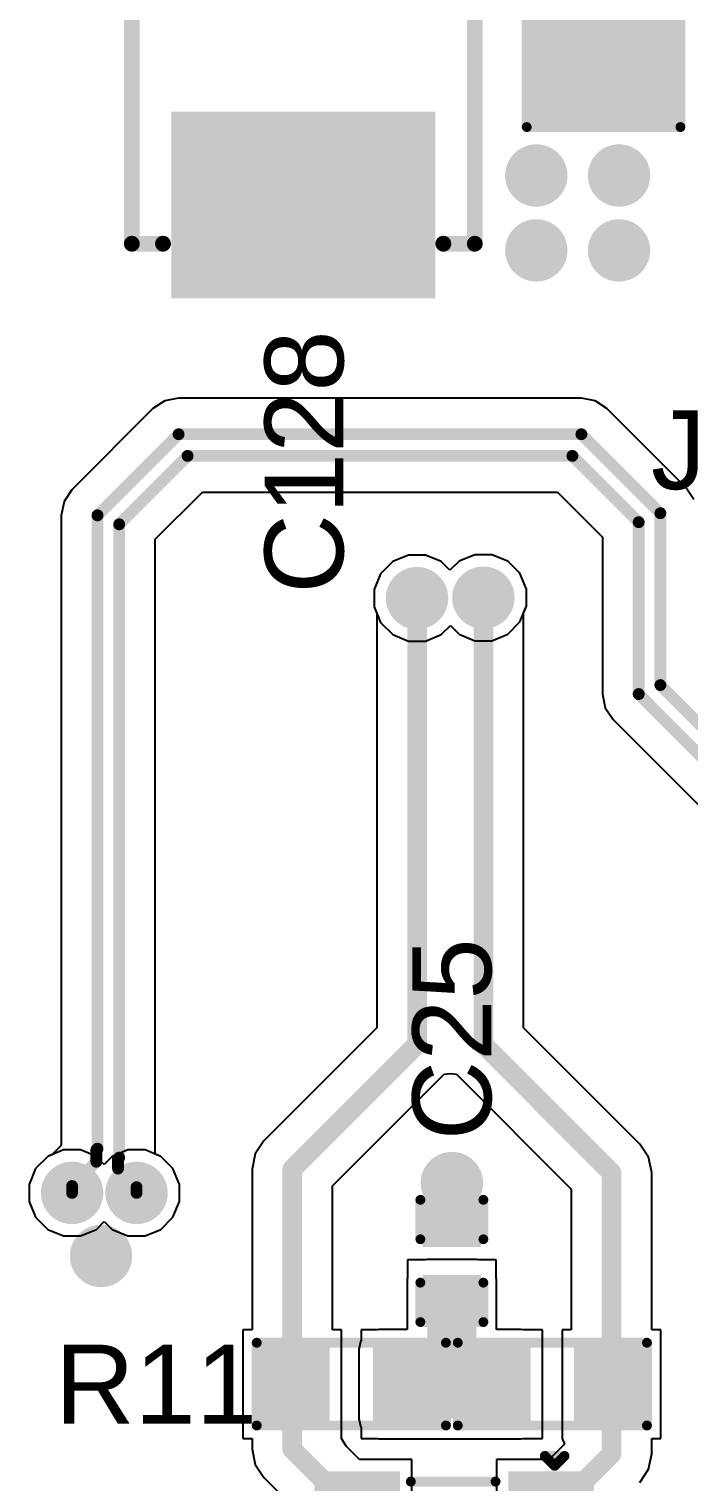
# Model space of a CAD drawing. Header units: millimetres. Extents: x 0 to 172, y 0 to 138.
# Drawn here: x 118.86 to 127.36, y 43.24 to 61.96 of the extents above; entities that cross this region are included whole.
import ezdxf

# ---------------------------------------------------------------- set-up
doc = ezdxf.new("R2010")
doc.units = ezdxf.units.MM
for name, color, linetype in [('BottomLayer', 5, 'Continuous'), ('BottomSolder', 6, 'Continuous'), ('TopLayer', 1, 'Continuous'), ('TopOverlay', 2, 'Continuous'), ('TopPaste', 8, 'Continuous'), ('TopSolder', 216, 'Continuous'), ('ViaHoleLayer', 16, 'Continuous')]:
    doc.layers.add(name, color=color, linetype=linetype)
doc.styles.add('Arial', font='', dxfattribs={"height": 0.2})
doc.styles.get('Arial').set_extended_font_data('Arial')

# ---------------------------------------------------------------- blocks, each defined once
blk = doc.blocks.new('CAP_2917_2')
at = {"layer": 'TopLayer'}
for points in [[(-4.25, 1.6), (-2.05, 1.6), (-2.05, -1.6), (-4.25, -1.6)], [(2.05, 1.6), (4.25, 1.6), (4.25, -1.6), (2.05, -1.6)]]:
    blk.add_hatch(color=1, dxfattribs=at).paths.add_polyline_path(points)
at = {"layer": 'TopPaste'}
for points in [[(-4.25, 1.6), (-2.05, 1.6), (-2.05, -1.6), (-4.25, -1.6)], [(2.05, 1.6), (4.25, 1.6), (4.25, -1.6), (2.05, -1.6)]]:
    blk.add_hatch(color=8, dxfattribs=at).paths.add_polyline_path(points)
at = {"layer": 'TopSolder'}
for points in [[(-4.352, 1.702), (-1.948, 1.702), (-1.948, -1.702), (-4.352, -1.702)], [(1.948, 1.702), (4.352, 1.702), (4.352, -1.702), (1.948, -1.702)]]:
    blk.add_hatch(color=216, dxfattribs=at).paths.add_polyline_path(points)
at = {"layer": 'TopOverlay', "const_width": 0.203}
for points in [[(3.65, 2.21), (-3.65, 2.21)], [(-3.65, 1.803), (-3.65, 2.21)], [(3.65, 1.805), (3.65, 2.21)], [(-3.65, -2.21), (-3.65, -1.806)], [(3.65, -2.21), (3.65, -1.808)], [(3.65, -2.21), (-3.65, -2.21)]]:
    blk.add_lwpolyline(points, dxfattribs=at)
at = {"layer": 'TopOverlay', "const_width": 0.102}
for points in [[(-3.701, 2.21, 1), (-3.599, 2.21, 1)], [(-3.701, 2.21, 1), (-3.599, 2.21, 1)], [(3.599, 2.21, 1), (3.701, 2.21, 1)], [(3.599, 2.21, 1), (3.701, 2.21, 1)], [(-3.701, 1.803, 1), (-3.599, 1.803, 1)], [(3.599, 1.805, 1), (3.701, 1.805, 1)], [(-3.701, -1.806, 1), (-3.599, -1.806, 1)], [(3.599, -1.808, 1), (3.701, -1.808, 1)], [(-3.701, -2.21, 1), (-3.599, -2.21, 1)], [(-3.701, -2.21, 1), (-3.599, -2.21, 1)], [(3.599, -2.21, 1), (3.701, -2.21, 1)], [(3.599, -2.21, 1), (3.701, -2.21, 1)]]:
    blk.add_lwpolyline(points, format="xyb", close=True, dxfattribs=at)
at = {"layer": 'TopOverlay'}
blk.add_text('+', height=1.016, dxfattribs=at).set_placement((-5.19, -0.533))
blk = doc.blocks.new('R___0603_217')
at = {"layer": 'TopLayer'}
for points in [[(-0.381, 0.4445), (-0.381, -0.4445), (-1.143, -0.4445), (-1.143, 0.4445)], [(1.143, 0.4445), (1.143, -0.4445), (0.381, -0.4445), (0.381, 0.4445)]]:
    blk.add_hatch(color=1, dxfattribs=at).paths.add_polyline_path(points)
at = {"layer": 'TopPaste'}
for points in [[(-0.381, 0.4445), (-0.381, -0.4445), (-1.143, -0.4445), (-1.143, 0.4445)], [(1.143, 0.4445), (1.143, -0.4445), (0.381, -0.4445), (0.381, 0.4445)]]:
    blk.add_hatch(color=8, dxfattribs=at).paths.add_polyline_path(points)
at = {"layer": 'TopSolder'}
for points in [[(-0.2794, 0.5461), (-0.2794, -0.5461), (-1.2446, -0.5461), (-1.2446, 0.5461)], [(1.2446, 0.5461), (1.2446, -0.5461), (0.2794, -0.5461), (0.2794, 0.5461)]]:
    blk.add_hatch(color=216, dxfattribs=at).paths.add_polyline_path(points)
at = {"layer": 'TopOverlay', "const_width": 0.127}
for points in [[(1.2192, 0.5334), (-1.2192, 0.5334)], [(-1.2192, 0.5334), (-1.2192, -0.5334)], [(1.2192, 0.5334), (1.2192, -0.5334)], [(1.2192, -0.5334), (-1.2192, -0.5334)]]:
    blk.add_lwpolyline(points, dxfattribs=at)
at = {"layer": 'TopOverlay', "const_width": 0.0635}
for points in [[(-1.25095, 0.5334, 1), (-1.18745, 0.5334, 1)], [(-1.25095, 0.5334, 1), (-1.18745, 0.5334, 1)], [(1.18745, 0.5334, 1), (1.25095, 0.5334, 1)], [(1.18745, 0.5334, 1), (1.25095, 0.5334, 1)], [(-1.25095, -0.5334, 1), (-1.18745, -0.5334, 1)], [(-1.25095, -0.5334, 1), (-1.18745, -0.5334, 1)], [(1.18745, -0.5334, 1), (1.25095, -0.5334, 1)], [(1.18745, -0.5334, 1), (1.25095, -0.5334, 1)]]:
    blk.add_lwpolyline(points, format="xyb", close=True, dxfattribs=at)
blk = doc.blocks.new('R___0603_218')
at = {"layer": 'TopLayer'}
for points in [[(-0.381, 0.4445), (-0.381, -0.4445), (-1.143, -0.4445), (-1.143, 0.4445)], [(1.143, 0.4445), (1.143, -0.4445), (0.381, -0.4445), (0.381, 0.4445)]]:
    blk.add_hatch(color=1, dxfattribs=at).paths.add_polyline_path(points)
at = {"layer": 'TopPaste'}
for points in [[(-0.381, 0.4445), (-0.381, -0.4445), (-1.143, -0.4445), (-1.143, 0.4445)], [(1.143, 0.4445), (1.143, -0.4445), (0.381, -0.4445), (0.381, 0.4445)]]:
    blk.add_hatch(color=8, dxfattribs=at).paths.add_polyline_path(points)
at = {"layer": 'TopSolder'}
for points in [[(-0.2794, 0.5461), (-0.2794, -0.5461), (-1.2446, -0.5461), (-1.2446, 0.5461)], [(1.2446, 0.5461), (1.2446, -0.5461), (0.2794, -0.5461), (0.2794, 0.5461)]]:
    blk.add_hatch(color=216, dxfattribs=at).paths.add_polyline_path(points)
at = {"layer": 'TopOverlay', "const_width": 0.127}
for points in [[(1.2192, 0.5334), (-1.2192, 0.5334)], [(-1.2192, 0.5334), (-1.2192, -0.5334)], [(1.2192, 0.5334), (1.2192, -0.5334)], [(1.2192, -0.5334), (-1.2192, -0.5334)]]:
    blk.add_lwpolyline(points, dxfattribs=at)
at = {"layer": 'TopOverlay', "const_width": 0.0635}
for points in [[(-1.25095, 0.5334, 1), (-1.18745, 0.5334, 1)], [(-1.25095, 0.5334, 1), (-1.18745, 0.5334, 1)], [(1.18745, 0.5334, 1), (1.25095, 0.5334, 1)], [(1.18745, 0.5334, 1), (1.25095, 0.5334, 1)], [(-1.25095, -0.5334, 1), (-1.18745, -0.5334, 1)], [(-1.25095, -0.5334, 1), (-1.18745, -0.5334, 1)], [(1.18745, -0.5334, 1), (1.25095, -0.5334, 1)], [(1.18745, -0.5334, 1), (1.25095, -0.5334, 1)]]:
    blk.add_lwpolyline(points, format="xyb", close=True, dxfattribs=at)
blk = doc.blocks.new('PE_1812ACC510STS_249')
at = {"layer": 'TopLayer'}
for points in [[(-2.95, 1.7), (-1.6, 1.7), (-1.6, 0.8), (-2.95, 0.8)], [(1.6, 1.7), (2.95, 1.7), (2.95, 0.8), (1.6, 0.8)], [(-2.95, -0.8), (-1.6, -0.8), (-1.6, -1.7), (-2.95, -1.7)], [(1.6, -0.8), (2.95, -0.8), (2.95, -1.7), (1.6, -1.7)]]:
    blk.add_hatch(color=1, dxfattribs=at).paths.add_polyline_path(points)
at = {"layer": 'TopPaste'}
for points in [[(-2.95, 1.7), (-1.6, 1.7), (-1.6, 0.8), (-2.95, 0.8)], [(1.6, 1.7), (2.95, 1.7), (2.95, 0.8), (1.6, 0.8)], [(-2.95, -0.8), (-1.6, -0.8), (-1.6, -1.7), (-2.95, -1.7)], [(1.6, -0.8), (2.95, -0.8), (2.95, -1.7), (1.6, -1.7)]]:
    blk.add_hatch(color=8, dxfattribs=at).paths.add_polyline_path(points)
at = {"layer": 'TopSolder'}
for points in [[(-3.052, 1.802), (-1.498, 1.802), (-1.498, 0.698), (-3.052, 0.698)], [(1.498, 1.802), (3.052, 1.802), (3.052, 0.698), (1.498, 0.698)], [(-3.052, -0.698), (-1.498, -0.698), (-1.498, -1.802), (-3.052, -1.802)], [(1.498, -0.698), (3.052, -0.698), (3.052, -1.802), (1.498, -1.802)]]:
    blk.add_hatch(color=216, dxfattribs=at).paths.add_polyline_path(points)
at = {"layer": 'TopOverlay', "const_width": 0.127}
for points in [[(1.346, 1.651), (-1.372, 1.651)], [(-3.251, 1.168), (-3.251, 1.422)], [(-3.124, 1.295), (-3.251, 1.422)], [(-3.251, 1.168), (-3.124, 1.295)], [(-2.921, -0.559), (-2.921, 0.533)], [(2.921, -0.559), (2.921, 0.533)], [(1.346, -1.651), (-1.372, -1.651)]]:
    blk.add_lwpolyline(points, dxfattribs=at)
at = {"layer": 'TopOverlay', "const_width": 0.0635}
for points in [[(-1.403, 1.651, 1), (-1.34, 1.651, 1)], [(1.314, 1.651, 1), (1.378, 1.651, 1)], [(-3.283, 1.422, 1), (-3.219, 1.422, 1)], [(-3.283, 1.422, 1), (-3.219, 1.422, 1)], [(-3.156, 1.295, 1), (-3.092, 1.295, 1)], [(-3.156, 1.295, 1), (-3.092, 1.295, 1)], [(-3.283, 1.168, 1), (-3.219, 1.168, 1)], [(-3.283, 1.168, 1), (-3.219, 1.168, 1)], [(-2.953, 0.533, 1), (-2.889, 0.533, 1)], [(2.889, 0.533, 1), (2.953, 0.533, 1)], [(-2.953, -0.559, 1), (-2.889, -0.559, 1)], [(2.889, -0.559, 1), (2.953, -0.559, 1)], [(-1.403, -1.651, 1), (-1.34, -1.651, 1)], [(1.314, -1.651, 1), (1.378, -1.651, 1)]]:
    blk.add_lwpolyline(points, format="xyb", close=True, dxfattribs=at)
blk = doc.blocks.new('C___1206_344')
at = {"layer": 'TopLayer'}
for points in [[(-2.032, 0.889), (-0.508, 0.889), (-0.508, -0.889), (-2.032, -0.889)], [(0.508, 0.889), (2.032, 0.889), (2.032, -0.889), (0.508, -0.889)]]:
    blk.add_hatch(color=1, dxfattribs=at).paths.add_polyline_path(points)
at = {"layer": 'TopPaste'}
for points in [[(-2.032, 0.889), (-0.508, 0.889), (-0.508, -0.889), (-2.032, -0.889)], [(0.508, 0.889), (2.032, 0.889), (2.032, -0.889), (0.508, -0.889)]]:
    blk.add_hatch(color=8, dxfattribs=at).paths.add_polyline_path(points)
at = {"layer": 'TopSolder'}
for points in [[(-2.1336, 0.9906), (-0.4064, 0.9906), (-0.4064, -0.9906), (-2.1336, -0.9906)], [(0.4064, 0.9906), (2.1336, 0.9906), (2.1336, -0.9906), (0.4064, -0.9906)]]:
    blk.add_hatch(color=216, dxfattribs=at).paths.add_polyline_path(points)
at = {"layer": 'TopOverlay', "const_width": 0.127}
for points in [[(-2.1336, 0.9906), (-2.1336, -0.9906)], [(-2.1336, 0.9906), (-0.6096, 0.9906)], [(0.6096, 0.9906), (2.1336, 0.9906)], [(2.1336, 0.9906), (2.1336, -0.9906)], [(-2.1336, -0.9906), (-0.6096, -0.9906)], [(0.6096, -0.9906), (2.1336, -0.9906)]]:
    blk.add_lwpolyline(points, dxfattribs=at)
at = {"layer": 'TopOverlay', "const_width": 0.0635}
for points in [[(-2.16535, 0.9906, 1), (-2.10185, 0.9906, 1)], [(-2.16535, 0.9906, 1), (-2.10185, 0.9906, 1)], [(-0.64135, 0.9906, 1), (-0.57785, 0.9906, 1)], [(0.57785, 0.9906, 1), (0.64135, 0.9906, 1)], [(2.10185, 0.9906, 1), (2.16535, 0.9906, 1)], [(2.10185, 0.9906, 1), (2.16535, 0.9906, 1)], [(-2.16535, -0.9906, 1), (-2.10185, -0.9906, 1)], [(-2.16535, -0.9906, 1), (-2.10185, -0.9906, 1)], [(-0.64135, -0.9906, 1), (-0.57785, -0.9906, 1)], [(0.57785, -0.9906, 1), (0.64135, -0.9906, 1)], [(2.10185, -0.9906, 1), (2.16535, -0.9906, 1)], [(2.10185, -0.9906, 1), (2.16535, -0.9906, 1)]]:
    blk.add_lwpolyline(points, format="xyb", close=True, dxfattribs=at)
blk = doc.blocks.new('C___0402_406')
at = {"layer": 'TopLayer'}
for points in [[(-0.699, -0.318), (-0.699, 0.317), (-0.241, 0.317), (-0.241, -0.318)], [(0.241, -0.318), (0.241, 0.317), (0.699, 0.317), (0.699, -0.318)]]:
    blk.add_hatch(color=1, dxfattribs=at).paths.add_polyline_path(points)
at = {"layer": 'TopPaste'}
for points in [[(-0.699, -0.318), (-0.699, 0.317), (-0.241, 0.317), (-0.241, -0.318)], [(0.241, -0.318), (0.241, 0.317), (0.699, 0.317), (0.699, -0.318)]]:
    blk.add_hatch(color=8, dxfattribs=at).paths.add_polyline_path(points)
at = {"layer": 'TopSolder'}
for points in [[(-0.758, -0.377), (-0.758, 0.377), (-0.181, 0.377), (-0.181, -0.377)], [(0.181, -0.377), (0.181, 0.377), (0.758, 0.377), (0.758, -0.377)]]:
    blk.add_hatch(color=216, dxfattribs=at).paths.add_polyline_path(points)
at = {"layer": 'TopOverlay', "const_width": 0.127}
for points in [[(-0.279, 0.406), (-0.787, 0.406)], [(-0.787, -0.406), (-0.787, 0.406)], [(0.787, 0.406), (0.279, 0.406)], [(0.787, -0.406), (0.787, 0.406)], [(-0.279, -0.406), (-0.787, -0.406)], [(0.787, -0.406), (0.279, -0.406)]]:
    blk.add_lwpolyline(points, dxfattribs=at)
at = {"layer": 'TopOverlay', "const_width": 0.0635}
for points in [[(-0.819, 0.406, 1), (-0.756, 0.406, 1)], [(-0.819, 0.406, 1), (-0.756, 0.406, 1)], [(-0.311, 0.406, 1), (-0.248, 0.406, 1)], [(0.248, 0.406, 1), (0.311, 0.406, 1)], [(0.756, 0.406, 1), (0.819, 0.406, 1)], [(0.756, 0.406, 1), (0.819, 0.406, 1)], [(-0.819, -0.406, 1), (-0.756, -0.406, 1)], [(-0.819, -0.406, 1), (-0.756, -0.406, 1)], [(-0.311, -0.406, 1), (-0.248, -0.406, 1)], [(0.248, -0.406, 1), (0.311, -0.406, 1)], [(0.756, -0.406, 1), (0.819, -0.406, 1)], [(0.756, -0.406, 1), (0.819, -0.406, 1)]]:
    blk.add_lwpolyline(points, format="xyb", close=True, dxfattribs=at)

msp = doc.modelspace()

# ---------------------------------------------------------------- hatches: boundary and pattern name
at = {"layer": 'BottomLayer'}
h = msp.add_hatch(color=5, dxfattribs=at)
edge = h.paths.add_edge_path()
edge.add_arc((125.396, 60.075), 0.3, 0, 360)
h = msp.add_hatch(color=5, dxfattribs=at)
edge = h.paths.add_edge_path()
edge.add_arc((126.462, 60.075), 0.3, 0, 360)
h = msp.add_hatch(color=5, dxfattribs=at)
edge = h.paths.add_edge_path()
edge.add_arc((125.396, 59.11), 0.3, 0, 360)
h = msp.add_hatch(color=5, dxfattribs=at)
edge = h.paths.add_edge_path()
edge.add_arc((126.462, 59.11), 0.3, 0, 360)
h = msp.add_hatch(color=5, dxfattribs=at)
edge = h.paths.add_edge_path()
edge.add_arc((123.859, 54.629), 0.3, 0, 360)
h = msp.add_hatch(color=5, dxfattribs=at)
edge = h.paths.add_edge_path()
edge.add_arc((124.714, 54.635), 0.3, 0, 360)
h = msp.add_hatch(color=5, dxfattribs=at)
edge = h.paths.add_edge_path()
edge.add_arc((124.308, 47.092), 0.3, 0, 360)
h = msp.add_hatch(color=5, dxfattribs=at)
edge = h.paths.add_edge_path()
edge.add_arc((119.413, 46.965), 0.3, 0, 360)
h = msp.add_hatch(color=5, dxfattribs=at)
edge = h.paths.add_edge_path()
edge.add_arc((120.244, 46.965), 0.3, 0, 360)
h = msp.add_hatch(color=5, dxfattribs=at)
edge = h.paths.add_edge_path()
edge.add_arc((119.786, 46.152), 0.3, 0, 360)
at = {"layer": 'BottomSolder'}
h = msp.add_hatch(color=6, dxfattribs=at)
edge = h.paths.add_edge_path()
edge.add_arc((125.396, 60.075), 0.402, 0, 360)
h = msp.add_hatch(color=6, dxfattribs=at)
edge = h.paths.add_edge_path()
edge.add_arc((126.462, 60.075), 0.402, 0, 360)
h = msp.add_hatch(color=6, dxfattribs=at)
edge = h.paths.add_edge_path()
edge.add_arc((125.396, 59.11), 0.402, 0, 360)
h = msp.add_hatch(color=6, dxfattribs=at)
edge = h.paths.add_edge_path()
edge.add_arc((126.462, 59.11), 0.402, 0, 360)
h = msp.add_hatch(color=6, dxfattribs=at)
edge = h.paths.add_edge_path()
edge.add_arc((123.859, 54.629), 0.402, 0, 360)
h = msp.add_hatch(color=6, dxfattribs=at)
edge = h.paths.add_edge_path()
edge.add_arc((124.714, 54.635), 0.402, 0, 360)
h = msp.add_hatch(color=6, dxfattribs=at)
edge = h.paths.add_edge_path()
edge.add_arc((119.413, 46.965), 0.402, 0, 360)
h = msp.add_hatch(color=6, dxfattribs=at)
edge = h.paths.add_edge_path()
edge.add_arc((120.244, 46.965), 0.402, 0, 360)
h = msp.add_hatch(color=6, dxfattribs=at)
edge = h.paths.add_edge_path()
edge.add_arc((124.308, 47.092), 0.402, 0, 360)
h = msp.add_hatch(color=6, dxfattribs=at)
edge = h.paths.add_edge_path()
edge.add_arc((119.786, 46.152), 0.402, 0, 360)
at = {"layer": 'TopLayer'}
h = msp.add_hatch(color=1, dxfattribs=at)
edge = h.paths.add_edge_path()
edge.add_arc((125.396, 60.075), 0.3, 0, 360)
h = msp.add_hatch(color=1, dxfattribs=at)
edge = h.paths.add_edge_path()
edge.add_arc((126.462, 60.075), 0.3, 0, 360)
h = msp.add_hatch(color=1, dxfattribs=at)
edge = h.paths.add_edge_path()
edge.add_arc((125.396, 59.11), 0.3, 0, 360)
h = msp.add_hatch(color=1, dxfattribs=at)
edge = h.paths.add_edge_path()
edge.add_arc((126.462, 59.11), 0.3, 0, 360)
h = msp.add_hatch(color=1, dxfattribs=at)
edge = h.paths.add_edge_path()
edge.add_arc((123.859, 54.629), 0.3, 0, 360)
h = msp.add_hatch(color=1, dxfattribs=at)
edge = h.paths.add_edge_path()
edge.add_arc((124.714, 54.635), 0.3, 0, 360)
h = msp.add_hatch(color=1, dxfattribs=at)
edge = h.paths.add_edge_path()
edge.add_arc((124.308, 47.092), 0.3, 0, 360)
h = msp.add_hatch(color=1, dxfattribs=at)
edge = h.paths.add_edge_path()
edge.add_arc((119.413, 46.965), 0.3, 0, 360)
h = msp.add_hatch(color=1, dxfattribs=at)
edge = h.paths.add_edge_path()
edge.add_arc((120.244, 46.965), 0.3, 0, 360)
h = msp.add_hatch(color=1, dxfattribs=at)
edge = h.paths.add_edge_path()
edge.add_arc((119.786, 46.152), 0.3, 0, 360)
for points in [[(123.99, 44.056), (124.625, 44.056), (124.625, 45.847), (123.99, 45.847)], [(123.368, 44.056), (125.197, 44.056), (125.197, 44.945), (123.368, 44.945)]]:
    msp.add_hatch(color=1, dxfattribs=at).paths.add_polyline_path(points)
at = {"layer": 'TopSolder'}
h = msp.add_hatch(color=216, dxfattribs=at)
edge = h.paths.add_edge_path()
edge.add_arc((125.396, 60.075), 0.402, 0, 360)
h = msp.add_hatch(color=216, dxfattribs=at)
edge = h.paths.add_edge_path()
edge.add_arc((126.462, 60.075), 0.402, 0, 360)
h = msp.add_hatch(color=216, dxfattribs=at)
edge = h.paths.add_edge_path()
edge.add_arc((125.396, 59.11), 0.402, 0, 360)
h = msp.add_hatch(color=216, dxfattribs=at)
edge = h.paths.add_edge_path()
edge.add_arc((126.462, 59.11), 0.402, 0, 360)
h = msp.add_hatch(color=216, dxfattribs=at)
edge = h.paths.add_edge_path()
edge.add_arc((123.859, 54.629), 0.402, 0, 360)
h = msp.add_hatch(color=216, dxfattribs=at)
edge = h.paths.add_edge_path()
edge.add_arc((124.714, 54.635), 0.402, 0, 360)
h = msp.add_hatch(color=216, dxfattribs=at)
edge = h.paths.add_edge_path()
edge.add_arc((119.413, 46.965), 0.402, 0, 360)
h = msp.add_hatch(color=216, dxfattribs=at)
edge = h.paths.add_edge_path()
edge.add_arc((120.244, 46.965), 0.402, 0, 360)
h = msp.add_hatch(color=216, dxfattribs=at)
edge = h.paths.add_edge_path()
edge.add_arc((124.308, 47.092), 0.402, 0, 360)
h = msp.add_hatch(color=216, dxfattribs=at)
edge = h.paths.add_edge_path()
edge.add_arc((119.786, 46.152), 0.402, 0, 360)
at = {"layer": 'ViaHoleLayer'}
h = msp.add_hatch(color=16, dxfattribs=at)
edge = h.paths.add_edge_path()
edge.add_arc((125.396, 60.075), 0.15, 0, 360)
h = msp.add_hatch(color=16, dxfattribs=at)
edge = h.paths.add_edge_path()
edge.add_arc((126.462, 60.075), 0.15, 0, 360)
h = msp.add_hatch(color=16, dxfattribs=at)
edge = h.paths.add_edge_path()
edge.add_arc((125.396, 59.11), 0.15, 0, 360)
h = msp.add_hatch(color=16, dxfattribs=at)
edge = h.paths.add_edge_path()
edge.add_arc((126.462, 59.11), 0.15, 0, 360)
h = msp.add_hatch(color=16, dxfattribs=at)
edge = h.paths.add_edge_path()
edge.add_arc((123.859, 54.629), 0.15, 0, 360)
h = msp.add_hatch(color=16, dxfattribs=at)
edge = h.paths.add_edge_path()
edge.add_arc((124.714, 54.635), 0.15, 0, 360)
h = msp.add_hatch(color=16, dxfattribs=at)
edge = h.paths.add_edge_path()
edge.add_arc((124.308, 47.092), 0.15, 0, 360)
h = msp.add_hatch(color=16, dxfattribs=at)
edge = h.paths.add_edge_path()
edge.add_arc((119.413, 46.965), 0.15, 0, 360)
h = msp.add_hatch(color=16, dxfattribs=at)
edge = h.paths.add_edge_path()
edge.add_arc((120.244, 46.965), 0.15, 0, 360)
h = msp.add_hatch(color=16, dxfattribs=at)
edge = h.paths.add_edge_path()
edge.add_arc((119.786, 46.152), 0.15, 0, 360)

# ---------------------------------------------------------------- linework, layer by layer
at = {"layer": 'BottomLayer'}
for p, q in [((123.545, 55.099), (123.389, 54.943)), ((123.748, 55.183), (123.545, 55.099)), ((123.969, 55.183), (123.748, 55.183)), ((124.172, 55.099), (123.969, 55.183)), ((124.283, 54.988), (124.172, 55.099)), ((124.4, 55.105), (124.283, 54.988)), ((124.604, 55.189), (124.4, 55.105)), ((124.824, 55.189), (124.604, 55.189)), ((125.028, 55.105), (124.824, 55.189)), ((125.184, 54.949), (125.028, 55.105)), ((123.389, 54.943), (123.305, 54.74)), ((125.268, 54.746), (125.184, 54.949)), ((123.305, 54.74), (123.305, 54.519)), ((125.268, 54.525), (125.268, 54.746)), ((123.305, 54.519), (123.389, 54.316)), ((125.184, 54.322), (125.268, 54.525)), ((123.389, 54.316), (123.545, 54.16)), ((125.028, 54.166), (125.184, 54.322)), ((123.545, 54.16), (123.748, 54.075)), ((123.969, 54.075), (124.172, 54.16)), ((124.172, 54.16), (124.289, 54.277)), ((124.289, 54.277), (124.4, 54.166)), ((124.4, 54.166), (124.604, 54.081)), ((124.824, 54.081), (125.028, 54.166)), ((123.748, 54.075), (123.969, 54.075)), ((124.604, 54.081), (124.824, 54.081)), ((119.099, 47.434), (118.943, 47.278)), ((119.302, 47.519), (119.099, 47.434)), ((119.523, 47.519), (119.302, 47.519)), ((119.726, 47.434), (119.523, 47.519)), ((119.828, 47.333), (119.726, 47.434)), ((119.93, 47.434), (119.828, 47.333)), ((120.133, 47.519), (119.93, 47.434)), ((120.354, 47.519), (120.133, 47.519)), ((120.557, 47.434), (120.354, 47.519)), ((120.713, 47.278), (120.557, 47.434)), ((118.943, 47.278), (118.859, 47.075)), ((120.798, 47.075), (120.713, 47.278)), ((118.859, 47.075), (118.859, 46.854)), ((120.798, 46.854), (120.798, 47.075)), ((118.859, 46.854), (118.943, 46.651)), ((120.713, 46.651), (120.798, 46.854)), ((118.943, 46.651), (119.099, 46.495)), ((120.557, 46.495), (120.713, 46.651)), ((119.099, 46.495), (119.302, 46.411)), ((119.523, 46.411), (119.726, 46.495)), ((119.726, 46.495), (119.828, 46.597)), ((119.828, 46.597), (119.93, 46.495)), ((119.93, 46.495), (120.133, 46.411)), ((120.354, 46.411), (120.557, 46.495)), ((119.302, 46.411), (119.523, 46.411)), ((120.133, 46.411), (120.354, 46.411))]:
    msp.add_line(p, q, dxfattribs=at)
at = {"layer": 'TopLayer'}
for p, q in [((120.607, 57.172), (120.456, 57.071)), ((120.786, 57.207), (120.607, 57.172)), ((125.977, 57.207), (120.786, 57.207)), ((126.156, 57.172), (125.977, 57.207)), ((126.307, 57.071), (126.156, 57.172)), ((120.456, 57.071), (119.411, 56.025)), ((127.325, 56.053), (126.307, 57.071)), ((119.411, 56.025), (119.31, 55.874)), ((120.486, 55.387), (121.095, 55.996)), ((121.095, 55.996), (125.668, 55.996)), ((125.668, 55.996), (126.249, 55.414)), ((127.426, 55.902), (127.325, 56.053)), ((119.31, 55.874), (119.274, 55.696)), ((119.274, 55.696), (119.274, 47.594)), ((120.486, 47.464), (120.486, 55.387)), ((126.249, 55.414), (126.249, 53.393)), ((123.545, 55.099), (123.389, 54.943)), ((123.748, 55.183), (123.545, 55.099)), ((123.969, 55.183), (123.748, 55.183)), ((124.172, 55.099), (123.969, 55.183)), ((124.283, 54.988), (124.172, 55.099)), ((124.4, 55.105), (124.283, 54.988)), ((124.604, 55.189), (124.4, 55.105)), ((124.824, 55.189), (124.604, 55.189)), ((125.028, 55.105), (124.824, 55.189)), ((125.184, 54.949), (125.028, 55.105)), ((123.389, 54.943), (123.305, 54.74)), ((125.268, 54.746), (125.184, 54.949)), ((123.305, 54.74), (123.305, 54.519)), ((125.268, 54.525), (125.268, 54.746)), ((123.305, 54.519), (123.341, 54.432)), ((125.232, 54.438), (125.268, 54.525)), ((123.341, 54.432), (123.341, 49.092)), ((125.232, 49.092), (125.232, 54.438)), ((126.249, 53.393), (126.285, 53.215)), ((126.285, 53.215), (126.386, 53.064)), ((126.386, 53.064), (127.811, 51.639)), ((123.341, 49.092), (121.884, 47.636)), ((126.731, 47.593), (125.232, 49.092)), ((122.768, 47.055), (124.207, 48.494)), ((124.207, 48.494), (124.286, 48.504)), ((124.286, 48.504), (124.366, 48.494)), ((124.366, 48.494), (125.847, 47.012)), ((119.27, 47.57), (119.158, 47.459)), ((119.274, 47.594), (119.27, 47.57)), ((121.884, 47.636), (121.772, 47.468)), ((126.844, 47.425), (126.731, 47.593)), ((119.099, 47.434), (118.943, 47.278)), ((119.158, 47.459), (119.099, 47.434)), ((120.557, 47.434), (120.486, 47.464)), ((120.713, 47.278), (120.557, 47.434)), ((121.772, 47.468), (121.732, 47.269)), ((126.883, 47.227), (126.844, 47.425)), ((118.943, 47.278), (118.859, 47.075)), ((120.798, 47.075), (120.713, 47.278)), ((121.732, 47.269), (121.732, 45.199)), ((126.883, 45.199), (126.883, 47.227)), ((118.859, 47.075), (118.859, 46.854)), ((120.798, 46.854), (120.798, 47.075)), ((122.768, 45.199), (122.768, 47.055)), ((125.847, 47.012), (125.847, 45.199)), ((118.859, 46.854), (118.943, 46.651)), ((120.713, 46.651), (120.798, 46.854)), ((118.943, 46.651), (119.099, 46.495)), ((120.557, 46.495), (120.713, 46.651)), ((119.099, 46.495), (119.302, 46.411)), ((119.523, 46.411), (119.726, 46.495)), ((119.726, 46.495), (119.828, 46.597)), ((119.828, 46.597), (119.93, 46.495)), ((119.93, 46.495), (120.133, 46.411)), ((120.354, 46.411), (120.557, 46.495)), ((119.302, 46.411), (119.523, 46.411)), ((120.133, 46.411), (120.354, 46.411)), ((123.965, 46.101), (123.736, 46.101)), ((123.736, 46.101), (123.736, 45.872)), ((123.99, 46.106), (123.965, 46.101)), ((124.625, 46.106), (123.99, 46.106)), ((124.65, 46.101), (124.625, 46.106)), ((124.879, 46.101), (124.65, 46.101)), ((124.879, 45.872), (124.879, 46.101)), ((123.736, 45.872), (123.731, 45.847)), ((124.884, 45.847), (124.879, 45.872)), ((123.731, 45.847), (123.731, 45.204)), ((124.884, 45.204), (124.884, 45.847)), ((121.732, 45.199), (121.615, 45.199)), ((121.615, 45.199), (121.615, 43.802)), ((122.885, 45.199), (122.768, 45.199)), ((122.885, 43.802), (122.885, 45.199)), ((123.343, 45.199), (123.139, 45.199)), ((123.139, 45.199), (123.139, 45.06)), ((123.368, 45.204), (123.343, 45.199)), ((123.731, 45.204), (123.368, 45.204)), ((125.197, 45.204), (124.884, 45.204)), ((125.222, 45.199), (125.197, 45.204)), ((125.476, 45.199), (125.222, 45.199)), ((125.476, 43.802), (125.476, 45.199)), ((125.847, 45.199), (125.73, 45.199)), ((125.73, 45.199), (125.73, 43.802)), ((127, 45.199), (126.883, 45.199)), ((127, 43.802), (127, 45.199)), ((123.129, 45.044), (123.109, 44.945)), ((123.109, 44.945), (123.109, 44.056)), ((123.139, 45.06), (123.129, 45.044)), ((123.109, 44.056), (123.129, 43.957)), ((123.129, 43.957), (123.139, 43.941)), ((123.139, 43.941), (123.139, 43.802)), ((121.615, 43.802), (121.732, 43.802)), ((121.732, 43.802), (121.732, 43.662)), ((121.732, 43.662), (121.772, 43.464)), ((122.944, 43.701), (122.885, 43.802)), ((122.885, 43.802), (122.885, 43.802)), ((122.885, 43.802), (122.885, 43.802)), ((123.117, 43.528), (122.944, 43.701)), ((123.139, 43.802), (123.343, 43.802)), ((123.343, 43.802), (123.368, 43.797)), ((123.368, 43.797), (125.197, 43.797)), ((125.197, 43.797), (125.222, 43.802)), ((125.222, 43.802), (125.476, 43.802)), ((125.76, 43.729), (125.56, 43.528)), ((125.73, 43.802), (125.73, 43.802)), ((125.73, 43.802), (125.76, 43.729)), ((126.883, 43.601), (126.883, 43.802)), ((126.883, 43.802), (127, 43.802)), ((121.772, 43.464), (121.884, 43.296)), ((123.792, 43.528), (123.117, 43.528)), ((123.792, 41.67), (123.792, 43.528)), ((125.56, 43.528), (124.884, 43.528)), ((124.884, 43.528), (124.884, 41.67)), ((126.844, 43.403), (126.883, 43.601)), ((121.884, 43.296), (122.384, 42.796)), ((126.731, 43.235), (126.844, 43.403))]:
    msp.add_line(p, q, dxfattribs=at)
for points, const_width in [([(119.74, 55.696), (120.786, 56.741)], 0.152), ([(120.786, 56.741), (125.977, 56.741)], 0.152), ([(125.977, 56.741), (126.995, 55.723)], 0.152), ([(120.02, 55.58), (120.902, 56.462)], 0.152), ([(120.902, 56.462), (125.861, 56.462)], 0.152), ([(125.861, 56.462), (126.716, 55.608)], 0.152), ([(126.995, 53.509), (126.995, 55.723)], 0.152), ([(119.74, 47.534), (119.74, 55.696)], 0.152), ([(120.02, 47.419), (120.02, 55.58)], 0.152), ([(126.716, 53.393), (126.716, 55.608)], 0.152), ([(123.859, 48.878), (123.859, 54.629)], 0.254), ([(124.714, 48.878), (124.714, 54.635)], 0.254), ([(126.995, 53.509), (128.256, 52.248)], 0.152), ([(126.716, 53.393), (128.14, 51.968)], 0.152), ([(122.25, 47.269), (123.859, 48.878)], 0.254), ([(124.714, 48.878), (126.365, 47.227)], 0.254), ([(119.726, 47.52), (119.74, 47.534)], 0.152), ([(119.726, 47.367), (119.726, 47.52)], 0.152), ([(119.413, 47.054), (119.726, 47.367)], 0.152), ([(120.005, 47.404), (120.02, 47.419)], 0.152), ([(120.005, 47.278), (120.005, 47.404)], 0.152), ([(122.25, 44.501), (122.25, 47.269)], 0.254), ([(120.005, 47.278), (120.244, 47.039)], 0.152), ([(124.308, 46.558), (124.308, 47.092)], 0.381), ([(126.365, 44.501), (126.365, 47.227)], 0.254), ([(119.413, 46.965), (119.413, 47.054)], 0.152), ([(120.244, 46.965), (120.244, 47.039)], 0.152), ([(122.25, 43.662), (122.25, 44.501)], 0.254), ([(126.365, 43.601), (126.365, 44.501)], 0.254), ([(122.25, 43.662), (123.088, 42.824)], 0.254), ([(125.588, 42.824), (126.365, 43.601)], 0.254)]:
    msp.add_lwpolyline(points, dxfattribs=dict(at, const_width=const_width))
for points, const_width in [([(120.748, 56.741, 1), (120.824, 56.741, 1)], 0.0762), ([(120.748, 56.741, 1), (120.824, 56.741, 1)], 0.0762), ([(125.939, 56.741, 1), (126.015, 56.741, 1)], 0.0762), ([(125.939, 56.741, 1), (126.015, 56.741, 1)], 0.0762), ([(120.863, 56.462, 1), (120.94, 56.462, 1)], 0.0762), ([(120.863, 56.462, 1), (120.94, 56.462, 1)], 0.0762), ([(125.823, 56.462, 1), (125.899, 56.462, 1)], 0.0762), ([(125.823, 56.462, 1), (125.899, 56.462, 1)], 0.0762), ([(126.957, 55.723, 1), (127.033, 55.723, 1)], 0.0762), ([(126.957, 55.723, 1), (127.033, 55.723, 1)], 0.0762), ([(119.702, 55.696, 1), (119.779, 55.696, 1)], 0.0762), ([(119.702, 55.696, 1), (119.779, 55.696, 1)], 0.0762), ([(119.982, 55.58, 1), (120.058, 55.58, 1)], 0.0762), ([(119.982, 55.58, 1), (120.058, 55.58, 1)], 0.0762), ([(126.677, 55.608, 1), (126.754, 55.608, 1)], 0.0762), ([(126.677, 55.608, 1), (126.754, 55.608, 1)], 0.0762), ([(123.795, 54.629, 1), (123.922, 54.629, 1)], 0.127), ([(124.65, 54.635, 1), (124.778, 54.635, 1)], 0.127), ([(126.957, 53.509, 1), (127.033, 53.509, 1)], 0.0762), ([(126.957, 53.509, 1), (127.033, 53.509, 1)], 0.0762), ([(126.677, 53.393, 1), (126.754, 53.393, 1)], 0.0762), ([(126.677, 53.393, 1), (126.754, 53.393, 1)], 0.0762), ([(123.795, 48.878, 1), (123.922, 48.878, 1)], 0.127), ([(123.795, 48.878, 1), (123.922, 48.878, 1)], 0.127), ([(124.65, 48.878, 1), (124.778, 48.878, 1)], 0.127), ([(124.65, 48.878, 1), (124.778, 48.878, 1)], 0.127), ([(119.688, 47.52, 1), (119.764, 47.52, 1)], 0.0762), ([(119.688, 47.52, 1), (119.764, 47.52, 1)], 0.0762), ([(119.702, 47.534, 1), (119.779, 47.534, 1)], 0.0762), ([(119.702, 47.534, 1), (119.779, 47.534, 1)], 0.0762), ([(119.688, 47.367, 1), (119.764, 47.367, 1)], 0.0762), ([(119.688, 47.367, 1), (119.764, 47.367, 1)], 0.0762), ([(119.967, 47.404, 1), (120.043, 47.404, 1)], 0.0762), ([(119.967, 47.404, 1), (120.043, 47.404, 1)], 0.0762), ([(119.982, 47.419, 1), (120.058, 47.419, 1)], 0.0762), ([(119.982, 47.419, 1), (120.058, 47.419, 1)], 0.0762), ([(122.187, 47.269, 1), (122.314, 47.269, 1)], 0.127), ([(122.187, 47.269, 1), (122.314, 47.269, 1)], 0.127), ([(119.967, 47.278, 1), (120.043, 47.278, 1)], 0.0762), ([(119.967, 47.278, 1), (120.043, 47.278, 1)], 0.0762), ([(124.212, 47.092, 1), (124.403, 47.092, 1)], 0.191), ([(126.302, 47.227, 1), (126.428, 47.227, 1)], 0.127), ([(126.302, 47.227, 1), (126.428, 47.227, 1)], 0.127), ([(119.375, 47.054, 1), (119.451, 47.054, 1)], 0.0762), ([(119.375, 47.054, 1), (119.451, 47.054, 1)], 0.0762), ([(119.375, 46.965, 1), (119.451, 46.965, 1)], 0.0762), ([(120.206, 47.039, 1), (120.282, 47.039, 1)], 0.0762), ([(120.206, 47.039, 1), (120.282, 47.039, 1)], 0.0762), ([(120.206, 46.965, 1), (120.282, 46.965, 1)], 0.0762), ([(124.212, 46.558, 1), (124.403, 46.558, 1)], 0.191), ([(122.187, 44.501, 1), (122.314, 44.501, 1)], 0.127), ([(122.187, 44.501, 1), (122.314, 44.501, 1)], 0.127), ([(126.302, 44.501, 1), (126.428, 44.501, 1)], 0.127), ([(126.302, 44.501, 1), (126.428, 44.501, 1)], 0.127), ([(122.187, 43.662, 1), (122.314, 43.662, 1)], 0.127), ([(122.187, 43.662, 1), (122.314, 43.662, 1)], 0.127), ([(126.302, 43.601, 1), (126.428, 43.601, 1)], 0.127), ([(126.302, 43.601, 1), (126.428, 43.601, 1)], 0.127)]:
    msp.add_lwpolyline(points, format="xyb", close=True, dxfattribs=dict(at, const_width=const_width))

# ---------------------------------------------------------------- block references
for name, p, rotation in [('CAP_2917_2', (122.393, 62.846), 270), ('C___1206_344', (126.263, 62.833), 90), ('C___0402_406', (124.308, 46.088), 270), ('R___0603_218', (123.012, 44.501), 180), ('R___0603_217', (125.603, 44.501), 180), ('PE_1812ACC510STS_249', (124.338, 40.324), 270)]:
    msp.add_blockref(name, p, dxfattribs=dict(rotation=rotation))

# ---------------------------------------------------------------- texts
at = {"layer": 'TopOverlay', "style": 'Arial'}
for s, p in [('C128', (122.91, 54.687)), ('C25', (124.815, 47.642))]:
    msp.add_text(s, height=1.016, rotation=90, dxfattribs=at).set_placement(p)
for s, p in [('J12', (126.873, 56.033)), ('R11', (119.194, 43.993))]:
    msp.add_text(s, height=1.016, dxfattribs=at).set_placement(p)

doc.saveas('drawing.dxf')
